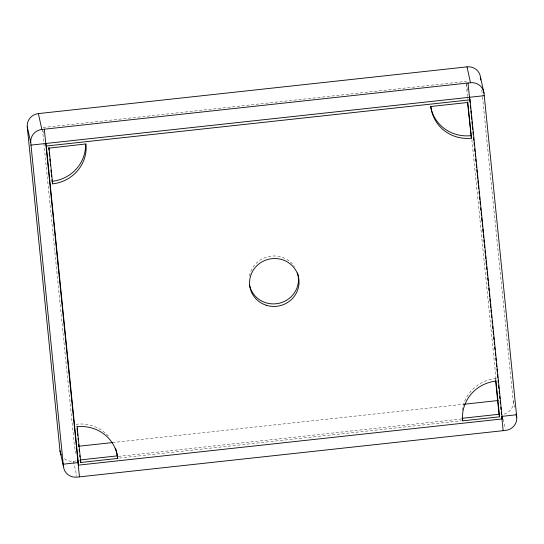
<?xml version="1.0" encoding="UTF-8"?>
<svg xmlns="http://www.w3.org/2000/svg" width="544" height="544" viewBox="0 0 544 544"><rect width="100%" height="100%" fill="white"/><g stroke="black" fill="none" stroke-linecap="round" stroke-linejoin="round"><path stroke-width="0.41" stroke-dasharray="2.72 2.04" d="M43.126 127.52L465.99 81.416L467.779 99.144M112.506 442.571L463.624 404.287M64.444 458.728A12.396 11.961 -12.4 0 0 73.501 461.264L79.41 460.625M118.225 456.389L460.795 419.043M119.374 458.075L461.21 420.804M466.337 83.008L467.908 90.148M482.494 96.873L513.25 401.288L514.821 408.428M462.176 410.366A37.189 35.884 -12.4 0 1 495.407 378.556L495.754 380.14M503.186 419.295L505.281 428.822M42.976 130.791L43.5 133.171M76.799 425.007L76.629 424.211A37.189 35.884 -12.4 0 1 109.188 437.016M76.092 453.852L74.521 446.712L42.534 130.145M73.501 461.264L76.82 476.347M481.807 90.107L482.406 96.03M471.872 139.665L496.182 380.256M495.407 378.556L495.632 380.786M249.397 275.964A24.793 23.922 -12.4 0 1 268.913 256.503A24.793 23.922 -12.4 0 1 294.522 266.614M513.25 401.288A12.396 11.961 -12.4 0 1 503.241 414.365"/><path stroke-width="0.82" d="M38.372 113.594L467.004 66.864A12.396 11.961 -12.4 0 1 480.529 77.425L484.017 93.296L516.739 417.153A12.396 11.961 -12.4 0 1 505.628 430.406L76.996 477.136A12.396 11.961 -12.4 0 1 63.471 466.575L59.983 450.704L27.261 126.847A12.396 11.961 -12.4 0 1 38.372 113.594L41.861 129.465A12.396 11.961 -12.4 0 0 30.75 142.712L63.471 466.575M41.861 129.465L470.499 82.736A12.396 11.961 -12.4 0 1 484.017 93.296M30.988 145.098L484.255 95.676M45.771 143.487L46.328 146.023L470.036 99.831L502.282 418.928L78.574 465.12L77.486 460.204M48.926 147.662L49.028 148.138L85.945 143.949M430.862 106.508L467.813 102.476L471.424 138.196A37.189 35.884 -12.4 0 1 430.862 106.508L430.828 106.352M78.744 446.25L112.506 442.571M464.467 404.199L498.229 400.513M117.184 455.899L80.233 459.932L80.791 462.468L117.742 458.442L117.184 455.899A37.189 35.884 -12.4 0 0 115.491 448.161M462.067 418.302L499.018 414.276L499.576 416.813L462.624 420.838L462.135 418.622M63.233 464.195L78.01 462.584M501.718 416.384L516.501 414.773M467.004 66.864L470.499 82.736M469.479 97.288L470.036 99.831M467.711 102L467.813 102.476M467.48 102.17L471.424 138.196M516.045 413.984L516.739 417.153M495.931 380.936L499.576 416.813M501.86 417.024L502.282 418.928M51.932 179.826L52.36 182.587M52.503 183.219L52.639 183.858A37.189 35.884 -12.4 0 0 85.979 144.106M27.261 126.847L30.75 142.712M77.078 426.272L80.791 462.468M480.529 77.425L480.78 79.961M468.03 83.001L469.989 102.354M470.329 105.733L470.587 108.263M470.839 110.799L471.097 113.329M471.356 115.858L471.696 119.238M471.947 121.768L472.206 124.304M472.464 126.834L472.716 129.37M472.974 131.9L473.232 134.436M473.572 137.809L473.824 140.345M474.082 142.875L474.341 145.404M474.681 148.784L474.939 151.314M475.191 153.85L475.449 156.38M475.701 158.916L475.959 161.446M476.299 164.825L476.558 167.355M476.809 169.891L477.068 172.421M477.326 174.95L477.666 178.33M477.924 180.86L478.176 183.396M478.434 185.926L478.686 188.462M479.033 191.835L479.203 193.528M479.543 196.901L479.801 199.437M480.053 201.967L480.311 204.496M480.651 207.876L480.91 210.406M481.161 212.942L481.42 215.472M481.678 218.008L482.018 221.381M482.27 223.917L482.528 226.447M482.786 228.983L483.126 232.356M483.378 234.892L483.636 237.422M483.895 239.952L484.146 242.488M484.405 245.018L484.663 247.554M485.003 250.927L485.255 253.463M485.513 255.993L485.772 258.529M486.023 261.059L486.363 264.438M486.622 266.968L486.88 269.498M487.132 272.034L487.478 275.407M487.73 277.943L487.988 280.473M488.24 283.009L488.498 285.539M488.757 288.075L489.008 290.605M489.355 293.984L489.607 296.514M489.865 299.044L490.117 301.58M490.375 304.11L490.715 307.489M490.974 310.019L491.225 312.555M491.484 315.085L491.742 317.621M492.082 320.994L492.34 323.53M492.592 326.06L492.85 328.59M493.102 331.126L493.449 334.499M493.7 337.035L493.959 339.565M494.217 342.101L494.469 344.631M494.727 347.167L494.979 349.697M495.326 353.076L495.577 355.606M495.836 358.136L496.094 360.672M496.434 364.045L496.686 366.581M496.944 369.111L497.202 371.647M497.454 374.177L497.794 377.556M498.052 380.086L498.311 382.622M498.562 385.152L498.902 388.532M499.161 391.061L499.419 393.591M499.671 396.127L499.929 398.657M500.188 401.193L500.439 403.723M500.779 407.102L501.038 409.632M501.296 412.168L501.548 414.698M501.806 417.228L503.166 430.671M495.632 380.786L499.018 414.276M49.028 148.138L52.639 183.858M48.702 147.832L48.926 150.062M49.225 153.041L49.524 156.012M49.824 158.991L50.055 161.228M50.354 164.2L50.504 165.689M50.952 170.156L51.177 172.387M51.408 174.617L51.632 176.854M77.078 428.679L77.302 430.909M77.527 433.14L77.751 435.377M78.057 438.348L78.207 439.838M78.656 444.305L78.88 446.536M79.186 449.514L79.336 451.003M79.784 455.464L79.934 456.953M46.328 146.023L78.574 465.12M44.322 129.193L79.458 476.87M61.288 454.995A12.396 11.961 -12.4 0 1 59.983 450.704M297.527 272.959A24.793 23.922 -12.4 0 1 279.48 303.164A24.793 23.922 -12.4 0 1 249.424 284.75M77.187 426.748A37.189 35.884 -12.4 0 1 117.742 458.442M462.624 420.838A37.189 35.884 -12.4 0 1 495.965 381.092M85.598 144.792A37.189 35.884 -12.4 0 1 52.081 181.315M470.866 135.66A37.189 35.884 -12.4 0 1 430.773 107.161M266.138 305.211A24.793 23.922 -12.4 0 0 298.622 277.658A24.793 23.922 -12.4 0 0 258.148 264.554A24.793 23.922 -12.4 0 0 266.138 305.211"/></g></svg>
